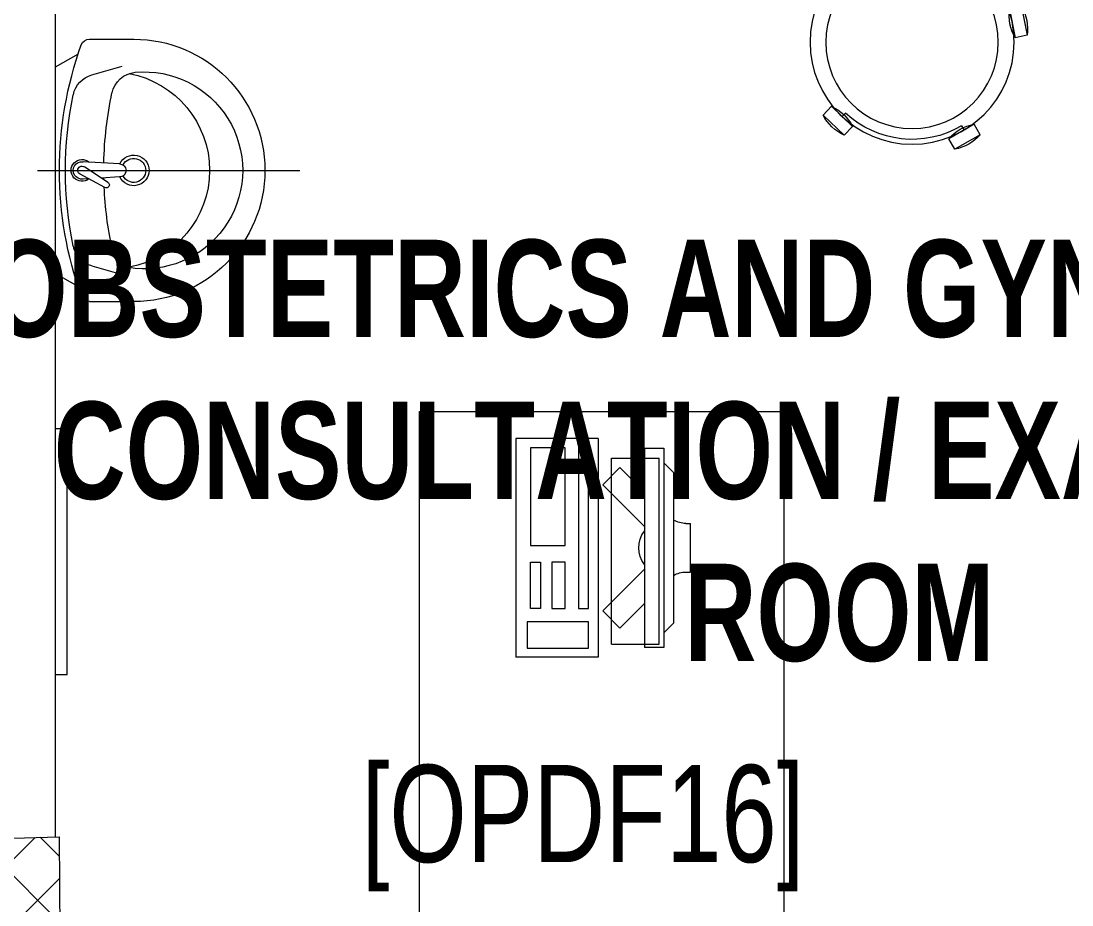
# Model space of a CAD drawing. Header units: millimetres. Extents: x -2143172 to 5255, y -610845 to 279739.
# Drawn here: x -1087027 to -1084864, y -587251 to -585432 of the extents above; entities that cross this region are included whole.
import ezdxf

# ---------------------------------------------------------------- set-up
doc = ezdxf.new("R2010")
doc.units = ezdxf.units.MM
doc.header["$LTSCALE"] = 30
doc.linetypes.add('HIDDEN', pattern=[9.525, 6.35, -3.175])
doc.layers.get('0').update_dxf_attribs({"lineweight": 5})
for name, color, linetype, lineweight in [('72_EGR_BASE_TEXT', 7, 'Continuous', 5), ('C-HYDR-CTCH', 6, 'Continuous', 5), ('Hatch', 252, 'Continuous', 5), ('LOADING', 163, 'Continuous', 5), ('SANIT', 250, 'Continuous', 5), ('Structure', 20, 'Continuous', 5), ('Walls', 32, 'Continuous', 5)]:
    doc.layers.add(name, color=color, linetype=linetype, lineweight=lineweight)
doc.styles.add('X3G_ENTITY_9EC9', font='swisscl.ttf', dxfattribs={"height": 0.2})
doc.styles.add('X3G_ENTITY_9F38', font='swisscl.ttf', dxfattribs={"height": 0.2})

# ---------------------------------------------------------------- blocks, each defined once
blk = doc.blocks.new('lav-manta 60')
at = {"layer": 'SANIT'}
for p, q in [((0, 0.04), (0, -0.56)), ((-0.2658, -0.0529), (-0.2358, 0)), ((-0.2358, 0), (0.2358, 0)), ((0.2658, -0.0529), (0.2358, 0)), ((-0.015, -0.1473), (-0.0199, -0.064)), ((0.0274, -0.121), (-0.0078, -0.0673)), ((0.0389, -0.1142), (0.0087, -0.0575)), ((0.0191, -0.077), (0.0199, -0.064)), ((-0.3, -0.0789), (-0.3, -0.18)), ((-0.2185, -0.0841), (-0.2383, -0.1537)), ((0.2185, -0.0841), (0.2383, -0.1537)), ((0.3, -0.0789), (0.3, -0.18)), ((0.015, -0.1473), (0.0174, -0.1057))]:
    blk.add_line(p, q, dxfattribs=at)
for centre, radius, start, end in [((0, -0.8557), 0.8457, 70.1771, 109.8229), ((0, -0.8696), 0.8457, 78.1914, 101.8086), ((-0.1608, -0.1006), 0.06, 101.8086, 164.0794), ((0, -0.0617), 0.025, 320.7474, 220.368), ((0, -0.0617), 0.02, 353.2671, 186.682), ((0.1608, -0.1006), 0.06, 15.9206, 78.1914), ((-0.28, -0.0789), 0.02, 109.8229, 180), ((0, -0.0617), 0.00966, 25.4127, 215.9577), ((0.28, -0.0789), 0.02, 0, 70.1771), ((0, -0.9572), 0.8457, 91.1572, 102.0883), ((0, -0.9572), 0.8457, 88.5486, 88.844), ((0.0332, -0.1176), 0.00666, 210.6852, 30.6852), ((0, -0.9572), 0.8457, 77.9117, 87.4274), ((-0.1645, -0.189), 0.06, 102.0883, 174.8142), ((0.1645, -0.189), 0.06, 5.1858, 77.9117), ((0, -0.18), 0.035, 115.3106, 64.6894), ((0, -0.18), 0.0275, 117.1496, 62.8504), ((0, -0.1473), 0.015, 180, 0), ((0, -0.18), 0.3, 180, 0), ((0, -0.2039), 0.2252, 174.8142, 5.1858), ((0, -0.1282), 0.2252, 190.6097, 349.3903)]:
    blk.add_arc(centre, radius, start, end, dxfattribs=at)
blk = doc.blocks.new('A$C47696aed')
at = {"layer": 'Hatch'}
h = blk.add_hatch(dxfattribs=at)
h.set_pattern_fill('ANSI37', color=256, scale=30)
h.paths.add_polyline_path([(50952.7, 21917.9), (50348.7, 21909.7), (50352.6, 21621.3), (50956.6, 21629.5)])
h.paths.add_polyline_path([(43791.9, 21910.1), (43208.4, 21904.7), (43188.5, 21613.3), (43772, 21618.7)])
h.paths.add_polyline_path([(29414.9, 21902.8), (28815.8, 21898.7), (28810.1, 21605.6), (29409.2, 21609.7)])
h.paths.add_polyline_path([(36600.2, 21904.9), (35999, 21897.4), (35990.7, 21611.8), (36591.9, 21619.3)])
h.paths.add_polyline_path([(22195.7, 21912), (21589.3, 21890.2), (21603.8, 21597.6), (22210.2, 21619.5)])
h.paths.add_polyline_path([(15459.1, 21901.7), (14237.2, 21925.6), (14230.7, 21629.5), (15452.7, 21605.5)])
h.paths.add_polyline_path([(15473.2, 14701.6), (14258.2, 14685.8), (14244.7, 14393.4), (15459.7, 14409.1)])
h.paths.add_polyline_path([(15447.1, 7508.4), (14244, 7492.4), (14238.3, 7199.4), (15441.4, 7215.3)])
h.paths.add_polyline_path([(15465.6, 309.7), (14269, 298.3), (14271.8, 3.8), (15468.5, 15.2)])
h.paths.add_polyline_path([(7830.6, 311.8), (7227.1, 308.1), (7237.7, 22.6), (7841.3, 26.3)])
h.paths.add_polyline_path([(7815.2, 7509.8), (7218.4, 7511.4), (7218.2, 7210.2), (7815.1, 7208.6)])
h.paths.add_polyline_path([(7825.1, 14699.4), (7205.8, 14700.6), (7195.2, 14397.6), (7814.5, 14396.4)])
h.paths.add_polyline_path([(7801.7, 21878.7), (7201.1, 21893.2), (7197.5, 21603.6), (7798.1, 21589.1)])
h.paths.add_polyline_path([(602.6, 21876.9), (0, 21899.6), (1.9, 21611.2), (604.5, 21588.5)])
h.paths.add_polyline_path([(610.4, 7498.6), (8.3, 7491.6), (11.7, 7200), (613.7, 7206.9)])
h.paths.add_polyline_path([(627.9, 303.9), (29.5, 302.9), (34.3, 2.3), (632.7, 3.3)])
h.paths.add_polyline_path([(22214.6, 317.2), (21608.9, 304.3), (21614.6, 3.1), (22220.3, 16)])
h.paths.add_polyline_path([(22208.1, 7509.7), (21613.7, 7492.1), (21615.8, 7195.5), (22210.2, 7213.1)])
h.paths.add_polyline_path([(22199.3, 14717.7), (21600.4, 14710), (21604.4, 14409.9), (22203.4, 14417.6)])
h.paths.add_polyline_path([(29399.7, 14702.4), (28797.7, 14707.1), (28802, 14415), (29403.9, 14410.3)])
h.paths.add_polyline_path([(29403.4, 7519.8), (28799.6, 7502.2), (28813, 7202.1), (29413.1, 7223.2)])
h.paths.add_polyline_path([(29419.5, 303.8), (28815.7, 310.4), (28813.3, 24.7), (29417.2, 18.1)])
h.paths.add_polyline_path([(36618, 314.2), (36020.7, 299.7), (36029.7, 0), (36627, 14.6)])
h.paths.add_polyline_path([(36610.7, 7502.6), (36009.5, 7504.5), (36010.6, 7207.3), (36611.9, 7205.4)])
h.paths.add_polyline_path([(36574.3, 14706.4), (35993.4, 14711.1), (36013.1, 14421.3), (36594, 14416.6)])
h.paths.add_polyline_path([(43777.6, 14705.7), (43180, 14719.4), (43182, 14427.5), (43779.6, 14413.8)])
h.paths.add_polyline_path([(43778.6, 7507.1), (43210.2, 7499.5), (43212, 7205.4), (43780.5, 7213)])
h.paths.add_polyline_path([(43815.7, 310), (43210.4, 307.3), (43211.8, 2.8), (43817, 5.4)])
h.paths.add_polyline_path([(50989.9, 309.5), (50401.9, 325.5), (50388.7, 18.3), (50976.7, 2.3)])
h.paths.add_polyline_path([(50974.1, 7508.9), (50370.9, 7510), (50368.9, 7213.4), (50972.2, 7212.3)])
at = {"layer": 'C-HYDR-CTCH', "color": 4, "flags": 128}
blk.add_lwpolyline([(22208.1, 7509.7), (22210.2, 7213.1), (21615.8, 7195.5), (21613.7, 7492.1), (22208.1, 7509.7)], dxfattribs=at)
blk = doc.blocks.new('ITCWLS1-P')
for p, q in [((-0.17, 0.45), (-0.17, 0)), ((-0.17, 0.45), (0, 0.45)), ((0, 0.45), (0, 0)), ((-0.2651, 0.43, 0), (-0.3051, 0.43, 0)), ((-0.3051, 0.43, 0), (-0.3051, 0.02, 0)), ((-0.2651, 0.43, 0), (-0.2651, 0.02, 0)), ((-0.1496, 0.4305), (-0.1291, 0.4305)), ((-0.1291, 0.4305), (-0.1291, 0.4089)), ((-0.3251, 0.38, 0), (-0.3051, 0.4, 0)), ((-0.3251, 0.38, 0), (-0.3251, 0.07, 0)), ((-0.3251, 0.07, 0), (-0.3051, 0.05, 0)), ((-0.3051, 0.02, 0), (-0.2651, 0.02, 0)), ((-0.17, 0), (0, 0))]:
    blk.add_line(p, q)
at = {"color": 8, "linetype": 'HIDDEN'}
for p, q in [((-0.197, 0.4094), (-0.295, 0.4094)), ((-0.295, 0.0264), (-0.295, 0.4094)), ((-0.197, 0.0264), (-0.197, 0.4094)), ((-0.197, 0.0264), (-0.295, 0.0264))]:
    blk.add_line(p, q, dxfattribs=at)
at = {"color": 1, "extrusion": (2.48281e-10, 3.18408e-10, -1)}
for p, q in [((-0.2651, 0.3395), (-0.2144, 0.3902)), ((-0.1791, 0.3548), (-0.2144, 0.3902)), ((-0.2651, 0.2688), (-0.1791, 0.3548))]:
    blk.add_line(p, q, dxfattribs=at)
at = {"color": 1}
for p, q in [((-0.3503, 0.275), (-0.3596, 0.275)), ((-0.3596, 0.175), (-0.3596, 0.275)), ((-0.3503, 0.175), (-0.3596, 0.175))]:
    blk.add_line(p, q, dxfattribs=at)
at = {"color": 1, "extrusion": (2.48281e-10, -3.18408e-10, -1)}
for p, q in [((-0.2651, 0.1812), (-0.1791, 0.0952)), ((-0.2651, 0.1105), (-0.2144, 0.0598)), ((-0.1791, 0.0952), (-0.2144, 0.0598))]:
    blk.add_line(p, q, dxfattribs=at)
blk.add_lwpolyline([(-0.1291, 0.4089), (-0.1291, 0.1), (-0.1496, 0.1), (-0.1496, 0.4305)])
for points in [[(-0.1019, 0.4305), (-0.0304, 0.4305), (-0.0304, 0.2294), (-0.1019, 0.2294)], [(-0.1019, 0.1954), (-0.0747, 0.1954), (-0.0747, 0.1), (-0.1019, 0.1)], [(-0.0304, 0.1954), (-0.0508, 0.1954), (-0.0508, 0.1), (-0.0304, 0.1)], [(-0.1496, 0.0727), (-0.0236, 0.0727), (-0.0236, 0.0182), (-0.1496, 0.0182)]]:
    blk.add_lwpolyline(points, close=True)
at = {"color": 250, "linetype": 'Continuous'}
for points in [[(-0.1496, 0.1), (-0.1496, 0.1), (-0.1496, 0.1), (-0.1496, 0.1), (-0.1496, 0.1), (-0.1496, 0.1), (-0.1496, 0.1), (-0.1496, 0.1), (-0.1496, 0.1)], [(-0.1496, 0.1), (-0.1496, 0.1), (-0.1496, 0.1), (-0.1496, 0.1), (-0.1496, 0.1), (-0.1496, 0.1), (-0.1496, 0.1), (-0.1496, 0.1), (-0.1496, 0.1), (-0.1496, 0.1), (-0.1496, 0.1), (-0.1496, 0.1), (-0.1496, 0.1), (-0.1496, 0.1), (-0.1496, 0.1), (-0.1496, 0.1), (-0.1496, 0.1), (-0.1496, 0.1)], [(-0.1496, 0.1), (-0.1496, 0.1), (-0.1496, 0.1), (-0.1496, 0.1), (-0.1496, 0.1), (-0.1496, 0.1), (-0.1496, 0.1), (-0.1496, 0.1), (-0.1496, 0.1), (-0.1496, 0.1)], [(-0.1496, 0.1), (-0.1496, 0.1), (-0.1496, 0.1), (-0.1496, 0.1), (-0.1496, 0.1), (-0.1496, 0.1), (-0.1496, 0.1)], [(-0.1496, 0.1), (-0.1496, 0.1), (-0.1496, 0.1), (-0.1496, 0.1), (-0.1496, 0.1), (-0.1496, 0.1), (-0.1496, 0.1), (-0.1496, 0.1), (-0.1496, 0.1), (-0.1496, 0.1)], [(-0.1496, 0.1), (-0.1496, 0.1), (-0.1496, 0.1), (-0.1496, 0.1), (-0.1496, 0.1), (-0.1496, 0.1), (-0.1496, 0.1), (-0.1496, 0.1), (-0.1496, 0.1), (-0.1496, 0.1), (-0.1496, 0.1), (-0.1496, 0.1), (-0.1496, 0.1), (-0.1496, 0.1), (-0.1496, 0.1)], [(-0.1496, 0.1), (-0.1496, 0.1), (-0.1496, 0.1), (-0.1496, 0.1), (-0.1496, 0.1), (-0.1496, 0.1), (-0.1496, 0.1), (-0.1496, 0.1), (-0.1496, 0.1), (-0.1496, 0.1)], [(-0.1496, 0.1), (-0.1496, 0.1), (-0.1496, 0.1), (-0.1496, 0.1), (-0.1496, 0.1), (-0.1496, 0.1), (-0.1496, 0.1), (-0.1496, 0.1), (-0.1496, 0.1), (-0.1496, 0.1)], [(-0.1496, 0.1), (-0.1496, 0.1), (-0.1496, 0.1), (-0.1496, 0.1), (-0.1496, 0.1), (-0.1496, 0.1), (-0.1496, 0.1), (-0.1496, 0.1), (-0.1496, 0.1), (-0.1496, 0.1), (-0.1496, 0.1), (-0.1496, 0.1), (-0.1496, 0.1), (-0.1496, 0.1), (-0.1496, 0.1), (-0.1496, 0.1), (-0.1496, 0.1), (-0.1496, 0.1), (-0.1496, 0.1), (-0.1496, 0.1), (-0.1496, 0.1), (-0.1496, 0.1), (-0.1496, 0.1), (-0.1496, 0.1), (-0.1496, 0.1), (-0.1496, 0.1), (-0.1496, 0.1), (-0.1496, 0.1), (-0.1496, 0.1), (-0.1496, 0.1), (-0.1496, 0.1), (-0.1496, 0.1), (-0.1496, 0.1), (-0.1496, 0.1), (-0.1496, 0.1), (-0.1496, 0.1), (-0.1496, 0.1), (-0.1496, 0.1), (-0.1496, 0.1), (-0.1496, 0.1), (-0.1496, 0.1), (-0.1496, 0.1), (-0.1496, 0.1), (-0.1496, 0.1), (-0.1496, 0.1), (-0.1496, 0.1), (-0.1496, 0.1), (-0.1496, 0.1), (-0.1496, 0.1), (-0.1496, 0.1), (-0.1496, 0.1), (-0.1496, 0.1), (-0.1496, 0.1), (-0.1496, 0.1)], [(-0.1496, 0.1), (-0.1496, 0.1), (-0.1496, 0.1), (-0.1496, 0.1), (-0.1496, 0.1), (-0.1496, 0.1), (-0.1496, 0.1), (-0.1496, 0.1), (-0.1496, 0.1), (-0.1496, 0.1), (-0.1496, 0.1), (-0.1496, 0.1), (-0.1496, 0.1), (-0.1496, 0.1), (-0.1496, 0.1), (-0.1496, 0.1), (-0.1496, 0.1), (-0.1496, 0.1), (-0.1496, 0.1), (-0.1496, 0.1), (-0.1496, 0.1), (-0.1496, 0.1), (-0.1496, 0.1), (-0.1496, 0.1), (-0.1496, 0.1), (-0.1496, 0.1), (-0.1496, 0.1), (-0.1496, 0.1), (-0.1496, 0.1), (-0.1496, 0.1), (-0.1496, 0.1), (-0.1496, 0.1), (-0.1496, 0.1), (-0.1496, 0.1), (-0.1496, 0.1), (-0.1496, 0.1), (-0.1496, 0.1), (-0.1496, 0.1), (-0.1496, 0.1), (-0.1496, 0.1), (-0.1496, 0.1), (-0.1496, 0.1), (-0.1496, 0.1), (-0.1496, 0.1), (-0.1496, 0.1), (-0.1496, 0.1), (-0.1496, 0.1), (-0.1496, 0.1), (-0.1496, 0.1), (-0.1496, 0.1), (-0.1496, 0.1), (-0.1496, 0.1), (-0.1496, 0.1), (-0.1496, 0.1), (-0.1496, 0.1), (-0.1496, 0.1), (-0.1496, 0.1), (-0.1496, 0.1), (-0.1496, 0.1), (-0.1496, 0.1), (-0.1496, 0.1), (-0.1496, 0.1), (-0.1496, 0.1), (-0.1496, 0.1), (-0.1496, 0.1), (-0.1496, 0.1), (-0.1496, 0.1), (-0.1496, 0.1), (-0.1496, 0.1), (-0.1496, 0.1), (-0.1496, 0.1), (-0.1496, 0.1), (-0.1496, 0.1), (-0.1496, 0.1), (-0.1496, 0.1), (-0.1496, 0.1), (-0.1496, 0.1), (-0.1496, 0.1), (-0.1496, 0.1), (-0.1496, 0.1), (-0.1496, 0.1), (-0.1496, 0.1), (-0.1496, 0.1), (-0.1496, 0.1), (-0.1496, 0.1), (-0.1496, 0.1), (-0.1496, 0.1), (-0.1496, 0.1), (-0.1496, 0.1)], [(-0.1496, 0.1), (-0.1496, 0.1), (-0.1496, 0.1), (-0.1496, 0.1), (-0.1496, 0.1), (-0.1496, 0.1), (-0.1496, 0.1), (-0.1496, 0.1), (-0.1496, 0.1), (-0.1496, 0.1), (-0.1496, 0.1), (-0.1496, 0.1)], [(-0.1496, 0.1), (-0.1496, 0.1), (-0.1496, 0.1), (-0.1496, 0.1), (-0.1496, 0.1), (-0.1496, 0.1), (-0.1496, 0.1)], [(-0.1496, 0.1), (-0.1496, 0.1), (-0.1496, 0.1), (-0.1496, 0.1), (-0.1496, 0.1), (-0.1496, 0.1), (-0.1496, 0.1), (-0.1496, 0.1), (-0.1496, 0.1), (-0.1496, 0.1), (-0.1496, 0.1), (-0.1496, 0.1), (-0.1496, 0.1), (-0.1496, 0.1), (-0.1496, 0.1), (-0.1496, 0.1), (-0.1496, 0.1)], [(-0.1496, 0.1), (-0.1496, 0.1), (-0.1496, 0.1), (-0.1496, 0.1), (-0.1496, 0.1), (-0.1496, 0.1), (-0.1496, 0.1), (-0.1496, 0.1), (-0.1496, 0.1), (-0.1496, 0.1), (-0.1496, 0.1), (-0.1496, 0.1), (-0.1496, 0.1), (-0.1496, 0.1), (-0.1496, 0.1), (-0.1496, 0.1), (-0.1496, 0.1), (-0.1496, 0.1), (-0.1496, 0.1), (-0.1496, 0.1), (-0.1496, 0.1), (-0.1496, 0.1), (-0.1496, 0.1), (-0.1496, 0.1), (-0.1496, 0.1), (-0.1496, 0.1), (-0.1496, 0.1), (-0.1496, 0.1), (-0.1496, 0.1), (-0.1496, 0.1), (-0.1496, 0.1), (-0.1496, 0.1), (-0.1496, 0.1), (-0.1496, 0.1), (-0.1496, 0.1), (-0.1496, 0.1), (-0.1496, 0.1), (-0.1496, 0.1), (-0.1496, 0.1), (-0.1496, 0.1), (-0.1496, 0.1), (-0.1496, 0.1), (-0.1496, 0.1), (-0.1496, 0.1), (-0.1496, 0.1), (-0.1496, 0.1), (-0.1496, 0.1), (-0.1496, 0.1), (-0.1496, 0.1), (-0.1496, 0.1), (-0.1496, 0.1), (-0.1496, 0.1), (-0.1496, 0.1), (-0.1496, 0.1), (-0.1496, 0.1), (-0.1496, 0.1), (-0.1496, 0.1), (-0.1496, 0.1), (-0.1496, 0.1), (-0.1496, 0.1), (-0.1496, 0.1), (-0.1496, 0.1), (-0.1496, 0.1), (-0.1496, 0.1), (-0.1496, 0.1), (-0.1496, 0.1), (-0.1496, 0.1), (-0.1496, 0.1), (-0.1496, 0.1), (-0.1496, 0.1), (-0.1496, 0.1), (-0.1496, 0.1), (-0.1496, 0.1), (-0.1496, 0.1), (-0.1496, 0.1), (-0.1496, 0.1), (-0.1496, 0.1), (-0.1496, 0.1), (-0.1496, 0.1), (-0.1496, 0.1), (-0.1496, 0.1), (-0.1496, 0.1), (-0.1496, 0.1), (-0.1496, 0.1), (-0.1496, 0.1), (-0.1496, 0.1), (-0.1496, 0.1), (-0.1496, 0.1), (-0.1496, 0.1), (-0.1496, 0.1), (-0.1496, 0.1), (-0.1496, 0.1), (-0.1496, 0.1), (-0.1496, 0.1), (-0.1496, 0.1), (-0.1496, 0.1), (-0.1496, 0.1), (-0.1496, 0.1), (-0.1496, 0.1), (-0.1496, 0.1), (-0.1496, 0.1), (-0.1496, 0.1), (-0.1496, 0.1), (-0.1496, 0.1), (-0.1496, 0.1), (-0.1496, 0.1), (-0.1496, 0.1), (-0.1496, 0.1), (-0.1496, 0.1), (-0.1496, 0.1), (-0.1496, 0.1)], [(-0.1496, 0.1), (-0.1496, 0.1), (-0.1496, 0.1), (-0.1496, 0.1), (-0.1496, 0.1), (-0.1496, 0.1), (-0.1496, 0.1), (-0.1496, 0.1)]]:
    blk.add_lwpolyline(points, dxfattribs=at)
for points in [[(-0.1496, 0.1), (-0.1496, 0.1), (-0.1496, 0.1), (-0.1496, 0.1), (-0.1496, 0.1), (-0.1496, 0.1), (-0.1496, 0.1), (-0.1496, 0.1), (-0.1496, 0.1), (-0.1496, 0.1), (-0.1496, 0.1), (-0.1496, 0.1), (-0.1496, 0.1), (-0.1496, 0.1), (-0.1496, 0.1), (-0.1496, 0.1), (-0.1496, 0.1), (-0.1496, 0.1), (-0.1496, 0.1), (-0.1496, 0.1), (-0.1496, 0.1), (-0.1496, 0.1), (-0.1496, 0.1), (-0.1496, 0.1), (-0.1496, 0.1), (-0.1496, 0.1), (-0.1496, 0.1), (-0.1496, 0.1), (-0.1496, 0.1), (-0.1496, 0.1), (-0.1496, 0.1), (-0.1496, 0.1), (-0.1496, 0.1), (-0.1496, 0.1), (-0.1496, 0.1), (-0.1496, 0.1), (-0.1496, 0.1), (-0.1496, 0.1), (-0.1496, 0.1), (-0.1496, 0.1), (-0.1496, 0.1), (-0.1496, 0.1), (-0.1496, 0.1), (-0.1496, 0.1), (-0.1496, 0.1), (-0.1496, 0.1), (-0.1496, 0.1), (-0.1496, 0.1), (-0.1496, 0.1), (-0.1496, 0.1), (-0.1496, 0.1), (-0.1496, 0.1), (-0.1496, 0.1), (-0.1496, 0.1), (-0.1496, 0.1), (-0.1496, 0.1), (-0.1496, 0.1), (-0.1496, 0.1), (-0.1496, 0.1), (-0.1496, 0.1), (-0.1496, 0.1), (-0.1496, 0.1), (-0.1496, 0.1), (-0.1496, 0.1), (-0.1496, 0.1), (-0.1496, 0.1), (-0.1496, 0.1), (-0.1496, 0.1), (-0.1496, 0.1), (-0.1496, 0.1), (-0.1496, 0.1), (-0.1496, 0.1), (-0.1496, 0.1), (-0.1496, 0.1), (-0.1496, 0.1), (-0.1496, 0.1), (-0.1496, 0.1), (-0.1496, 0.1), (-0.1496, 0.1), (-0.1496, 0.1), (-0.1496, 0.1), (-0.1496, 0.1), (-0.1496, 0.1), (-0.1496, 0.1), (-0.1496, 0.1), (-0.1496, 0.1), (-0.1496, 0.1), (-0.1496, 0.1), (-0.1496, 0.1), (-0.1496, 0.1), (-0.1496, 0.1), (-0.1496, 0.1), (-0.1496, 0.1), (-0.1496, 0.1), (-0.1496, 0.1), (-0.1496, 0.1), (-0.1496, 0.1), (-0.1496, 0.1), (-0.1496, 0.1), (-0.1496, 0.1), (-0.1496, 0.1), (-0.1496, 0.1), (-0.1496, 0.1), (-0.1496, 0.1), (-0.1496, 0.1), (-0.1496, 0.1), (-0.1496, 0.1), (-0.1496, 0.1), (-0.1496, 0.1), (-0.1496, 0.1), (-0.1496, 0.1), (-0.1496, 0.1), (-0.1496, 0.1), (-0.1496, 0.1), (-0.1496, 0.1), (-0.1496, 0.1), (-0.1496, 0.1), (-0.1496, 0.1), (-0.1496, 0.1), (-0.1496, 0.1), (-0.1496, 0.1), (-0.1496, 0.1), (-0.1496, 0.1), (-0.1496, 0.1), (-0.1496, 0.1), (-0.1496, 0.1), (-0.1496, 0.1), (-0.1496, 0.1), (-0.1496, 0.1), (-0.1496, 0.1), (-0.1496, 0.1), (-0.1496, 0.1), (-0.1496, 0.1), (-0.1496, 0.1), (-0.1496, 0.1), (-0.1496, 0.1), (-0.1496, 0.1), (-0.1496, 0.1), (-0.1496, 0.1), (-0.1496, 0.1), (-0.1496, 0.1), (-0.1496, 0.1), (-0.1496, 0.1), (-0.1496, 0.1), (-0.1496, 0.1), (-0.1496, 0.1), (-0.1496, 0.1), (-0.1496, 0.1), (-0.1496, 0.1), (-0.1496, 0.1), (-0.1496, 0.1), (-0.1496, 0.1), (-0.1496, 0.1), (-0.1496, 0.1), (-0.1496, 0.1), (-0.1496, 0.1), (-0.1496, 0.1), (-0.1496, 0.1), (-0.1496, 0.1), (-0.1496, 0.1), (-0.1496, 0.1), (-0.1496, 0.1), (-0.1496, 0.1), (-0.1496, 0.1), (-0.1496, 0.1), (-0.1496, 0.1), (-0.1496, 0.1), (-0.1496, 0.1), (-0.1496, 0.1), (-0.1496, 0.1), (-0.1496, 0.1), (-0.1496, 0.1), (-0.1496, 0.1), (-0.1496, 0.1), (-0.1496, 0.1), (-0.1496, 0.1), (-0.1496, 0.1), (-0.1496, 0.1), (-0.1496, 0.1), (-0.1496, 0.1), (-0.1496, 0.1), (-0.1496, 0.1), (-0.1496, 0.1), (-0.1496, 0.1), (-0.1496, 0.1), (-0.1496, 0.1), (-0.1496, 0.1), (-0.1496, 0.1), (-0.1496, 0.1), (-0.1496, 0.1), (-0.1496, 0.1), (-0.1496, 0.1), (-0.1496, 0.1), (-0.1496, 0.1), (-0.1496, 0.1), (-0.1496, 0.1), (-0.1496, 0.1), (-0.1496, 0.1), (-0.1496, 0.1), (-0.1496, 0.1), (-0.1496, 0.1), (-0.1496, 0.1), (-0.1496, 0.1), (-0.1496, 0.1), (-0.1496, 0.1), (-0.1496, 0.1), (-0.1496, 0.1), (-0.1496, 0.1), (-0.1496, 0.1), (-0.1496, 0.1), (-0.1496, 0.1), (-0.1496, 0.1), (-0.1496, 0.1), (-0.1496, 0.1), (-0.1496, 0.1), (-0.1496, 0.1), (-0.1496, 0.1), (-0.1496, 0.1), (-0.1496, 0.1), (-0.1496, 0.1), (-0.1496, 0.1), (-0.1496, 0.1), (-0.1496, 0.1), (-0.1496, 0.1), (-0.1496, 0.1), (-0.1496, 0.1), (-0.1496, 0.1), (-0.1496, 0.1), (-0.1496, 0.1), (-0.1496, 0.1), (-0.1496, 0.1), (-0.1496, 0.1), (-0.1496, 0.1), (-0.1496, 0.1), (-0.1496, 0.1), (-0.1496, 0.1), (-0.1496, 0.1), (-0.1496, 0.1), (-0.1496, 0.1), (-0.1496, 0.1), (-0.1496, 0.1), (-0.1496, 0.1), (-0.1496, 0.1), (-0.1496, 0.1), (-0.1496, 0.1), (-0.1496, 0.1), (-0.1496, 0.1), (-0.1496, 0.1), (-0.1496, 0.1), (-0.1496, 0.1), (-0.1496, 0.1), (-0.1496, 0.1), (-0.1496, 0.1), (-0.1496, 0.1), (-0.1496, 0.1), (-0.1496, 0.1), (-0.1496, 0.1), (-0.1496, 0.1), (-0.1496, 0.1), (-0.1496, 0.1), (-0.1496, 0.1), (-0.1496, 0.1), (-0.1496, 0.1), (-0.1496, 0.1), (-0.1496, 0.1), (-0.1496, 0.1), (-0.1496, 0.1), (-0.1496, 0.1), (-0.1496, 0.1), (-0.1496, 0.1), (-0.1496, 0.1), (-0.1496, 0.1), (-0.1496, 0.1), (-0.1496, 0.1), (-0.1496, 0.1), (-0.1496, 0.1), (-0.1496, 0.1)], [(-0.1496, 0.1), (-0.1496, 0.1), (-0.1496, 0.1), (-0.1496, 0.1), (-0.1496, 0.1), (-0.1496, 0.1), (-0.1496, 0.1), (-0.1496, 0.1), (-0.1496, 0.1), (-0.1496, 0.1), (-0.1496, 0.1), (-0.1496, 0.1), (-0.1496, 0.1), (-0.1496, 0.1), (-0.1496, 0.1), (-0.1496, 0.1), (-0.1496, 0.1), (-0.1496, 0.1), (-0.1496, 0.1), (-0.1496, 0.1), (-0.1496, 0.1), (-0.1496, 0.1), (-0.1496, 0.1), (-0.1496, 0.1), (-0.1496, 0.1), (-0.1496, 0.1), (-0.1496, 0.1), (-0.1496, 0.1), (-0.1496, 0.1), (-0.1496, 0.1), (-0.1496, 0.1), (-0.1496, 0.1), (-0.1496, 0.1), (-0.1496, 0.1), (-0.1496, 0.1), (-0.1496, 0.1), (-0.1496, 0.1), (-0.1496, 0.1), (-0.1496, 0.1), (-0.1496, 0.1), (-0.1496, 0.1), (-0.1496, 0.1), (-0.1496, 0.1), (-0.1496, 0.1), (-0.1496, 0.1), (-0.1496, 0.1), (-0.1496, 0.1), (-0.1496, 0.1), (-0.1496, 0.1), (-0.1496, 0.1), (-0.1496, 0.1), (-0.1496, 0.1), (-0.1496, 0.1), (-0.1496, 0.1), (-0.1496, 0.1), (-0.1496, 0.1), (-0.1496, 0.1), (-0.1496, 0.1), (-0.1496, 0.1), (-0.1496, 0.1), (-0.1496, 0.1), (-0.1496, 0.1), (-0.1496, 0.1), (-0.1496, 0.1), (-0.1496, 0.1), (-0.1496, 0.1), (-0.1496, 0.1), (-0.1496, 0.1), (-0.1496, 0.1), (-0.1496, 0.1), (-0.1496, 0.1), (-0.1496, 0.1), (-0.1496, 0.1), (-0.1496, 0.1), (-0.1496, 0.1), (-0.1496, 0.1), (-0.1496, 0.1), (-0.1496, 0.1), (-0.1496, 0.1), (-0.1496, 0.1), (-0.1496, 0.1), (-0.1496, 0.1), (-0.1496, 0.1), (-0.1496, 0.1), (-0.1496, 0.1), (-0.1496, 0.1), (-0.1496, 0.1), (-0.1496, 0.1), (-0.1496, 0.1), (-0.1496, 0.1), (-0.1496, 0.1), (-0.1496, 0.1), (-0.1496, 0.1), (-0.1496, 0.1), (-0.1496, 0.1), (-0.1496, 0.1), (-0.1496, 0.1), (-0.1496, 0.1), (-0.1496, 0.1), (-0.1496, 0.1), (-0.1496, 0.1), (-0.1496, 0.1), (-0.1496, 0.1), (-0.1496, 0.1), (-0.1496, 0.1), (-0.1496, 0.1), (-0.1496, 0.1), (-0.1496, 0.1), (-0.1496, 0.1), (-0.1496, 0.1), (-0.1496, 0.1), (-0.1496, 0.1), (-0.1496, 0.1), (-0.1496, 0.1), (-0.1496, 0.1), (-0.1496, 0.1), (-0.1496, 0.1), (-0.1496, 0.1), (-0.1496, 0.1), (-0.1496, 0.1), (-0.1496, 0.1), (-0.1496, 0.1), (-0.1496, 0.1), (-0.1496, 0.1), (-0.1496, 0.1), (-0.1496, 0.1), (-0.1496, 0.1), (-0.1496, 0.1), (-0.1496, 0.1), (-0.1496, 0.1), (-0.1496, 0.1), (-0.1496, 0.1), (-0.1496, 0.1), (-0.1496, 0.1), (-0.1496, 0.1), (-0.1496, 0.1), (-0.1496, 0.1), (-0.1496, 0.1), (-0.1496, 0.1), (-0.1496, 0.1), (-0.1496, 0.1), (-0.1496, 0.1), (-0.1496, 0.1), (-0.1496, 0.1), (-0.1496, 0.1), (-0.1496, 0.1), (-0.1496, 0.1), (-0.1496, 0.1), (-0.1496, 0.1), (-0.1496, 0.1), (-0.1496, 0.1), (-0.1496, 0.1), (-0.1496, 0.1), (-0.1496, 0.1), (-0.1496, 0.1), (-0.1496, 0.1), (-0.1496, 0.1), (-0.1496, 0.1), (-0.1496, 0.1), (-0.1496, 0.1), (-0.1496, 0.1), (-0.1496, 0.1), (-0.1496, 0.1), (-0.1496, 0.1), (-0.1496, 0.1), (-0.1496, 0.1), (-0.1496, 0.1), (-0.1496, 0.1), (-0.1496, 0.1), (-0.1496, 0.1), (-0.1496, 0.1), (-0.1496, 0.1), (-0.1496, 0.1), (-0.1496, 0.1), (-0.1496, 0.1), (-0.1496, 0.1), (-0.1496, 0.1), (-0.1496, 0.1), (-0.1496, 0.1), (-0.1496, 0.1), (-0.1496, 0.1), (-0.1496, 0.1), (-0.1496, 0.1), (-0.1496, 0.1), (-0.1496, 0.1), (-0.1496, 0.1), (-0.1496, 0.1), (-0.1496, 0.1), (-0.1496, 0.1), (-0.1496, 0.1), (-0.1496, 0.1), (-0.1496, 0.1), (-0.1496, 0.1), (-0.1496, 0.1), (-0.1496, 0.1), (-0.1496, 0.1), (-0.1496, 0.1), (-0.1496, 0.1), (-0.1496, 0.1), (-0.1496, 0.1), (-0.1496, 0.1), (-0.1496, 0.1), (-0.1496, 0.1), (-0.1496, 0.1), (-0.1496, 0.1), (-0.1496, 0.1), (-0.1496, 0.1), (-0.1496, 0.1), (-0.1496, 0.1), (-0.1496, 0.1), (-0.1496, 0.1), (-0.1496, 0.1), (-0.1496, 0.1), (-0.1496, 0.1)], [(-0.1496, 0.1), (-0.1496, 0.1), (-0.1496, 0.1), (-0.1496, 0.1), (-0.1496, 0.1), (-0.1496, 0.1), (-0.1496, 0.1), (-0.1496, 0.1), (-0.1496, 0.1), (-0.1496, 0.1), (-0.1496, 0.1), (-0.1496, 0.1), (-0.1496, 0.1), (-0.1496, 0.1), (-0.1496, 0.1), (-0.1496, 0.1), (-0.1496, 0.1), (-0.1496, 0.1), (-0.1496, 0.1), (-0.1496, 0.1), (-0.1496, 0.1), (-0.1496, 0.1), (-0.1496, 0.1), (-0.1496, 0.1), (-0.1496, 0.1), (-0.1496, 0.1), (-0.1496, 0.1), (-0.1496, 0.1), (-0.1496, 0.1), (-0.1496, 0.1), (-0.1496, 0.1), (-0.1496, 0.1), (-0.1496, 0.1), (-0.1496, 0.1), (-0.1496, 0.1), (-0.1496, 0.1), (-0.1496, 0.1), (-0.1496, 0.1), (-0.1496, 0.1), (-0.1496, 0.1), (-0.1496, 0.1), (-0.1496, 0.1), (-0.1496, 0.1), (-0.1496, 0.1), (-0.1496, 0.1), (-0.1496, 0.1), (-0.1496, 0.1), (-0.1496, 0.1), (-0.1496, 0.1), (-0.1496, 0.1), (-0.1496, 0.1), (-0.1496, 0.1), (-0.1496, 0.1), (-0.1496, 0.1), (-0.1496, 0.1), (-0.1496, 0.1), (-0.1496, 0.1), (-0.1496, 0.1), (-0.1496, 0.1), (-0.1496, 0.1), (-0.1496, 0.1), (-0.1496, 0.1), (-0.1496, 0.1), (-0.1496, 0.1), (-0.1496, 0.1), (-0.1496, 0.1), (-0.1496, 0.1), (-0.1496, 0.1), (-0.1496, 0.1), (-0.1496, 0.1), (-0.1496, 0.1), (-0.1496, 0.1), (-0.1496, 0.1), (-0.1496, 0.1), (-0.1496, 0.1), (-0.1496, 0.1), (-0.1496, 0.1), (-0.1496, 0.1), (-0.1496, 0.1), (-0.1496, 0.1), (-0.1496, 0.1), (-0.1496, 0.1), (-0.1496, 0.1), (-0.1496, 0.1), (-0.1496, 0.1), (-0.1496, 0.1), (-0.1496, 0.1), (-0.1496, 0.1), (-0.1496, 0.1), (-0.1496, 0.1), (-0.1496, 0.1), (-0.1496, 0.1), (-0.1496, 0.1), (-0.1496, 0.1), (-0.1496, 0.1), (-0.1496, 0.1), (-0.1496, 0.1), (-0.1496, 0.1), (-0.1496, 0.1), (-0.1496, 0.1), (-0.1496, 0.1), (-0.1496, 0.1), (-0.1496, 0.1), (-0.1496, 0.1), (-0.1496, 0.1), (-0.1496, 0.1), (-0.1496, 0.1), (-0.1496, 0.1), (-0.1496, 0.1), (-0.1496, 0.1), (-0.1496, 0.1), (-0.1496, 0.1), (-0.1496, 0.1), (-0.1496, 0.1), (-0.1496, 0.1), (-0.1496, 0.1), (-0.1496, 0.1), (-0.1496, 0.1), (-0.1496, 0.1), (-0.1496, 0.1), (-0.1496, 0.1), (-0.1496, 0.1), (-0.1496, 0.1), (-0.1496, 0.1), (-0.1496, 0.1), (-0.1496, 0.1), (-0.1496, 0.1), (-0.1496, 0.1), (-0.1496, 0.1), (-0.1496, 0.1), (-0.1496, 0.1), (-0.1496, 0.1), (-0.1496, 0.1), (-0.1496, 0.1), (-0.1496, 0.1), (-0.1496, 0.1), (-0.1496, 0.1), (-0.1496, 0.1), (-0.1496, 0.1), (-0.1496, 0.1), (-0.1496, 0.1), (-0.1496, 0.1), (-0.1496, 0.1), (-0.1496, 0.1), (-0.1496, 0.1), (-0.1496, 0.1), (-0.1496, 0.1), (-0.1496, 0.1), (-0.1496, 0.1), (-0.1496, 0.1), (-0.1496, 0.1), (-0.1496, 0.1), (-0.1496, 0.1), (-0.1496, 0.1), (-0.1496, 0.1), (-0.1496, 0.1), (-0.1496, 0.1), (-0.1496, 0.1), (-0.1496, 0.1), (-0.1496, 0.1), (-0.1496, 0.1), (-0.1496, 0.1), (-0.1496, 0.1), (-0.1496, 0.1), (-0.1496, 0.1), (-0.1496, 0.1), (-0.1496, 0.1), (-0.1496, 0.1), (-0.1496, 0.1), (-0.1496, 0.1), (-0.1496, 0.1), (-0.1496, 0.1), (-0.1496, 0.1), (-0.1496, 0.1), (-0.1496, 0.1), (-0.1496, 0.1), (-0.1496, 0.1), (-0.1496, 0.1), (-0.1496, 0.1), (-0.1496, 0.1), (-0.1496, 0.1), (-0.1496, 0.1), (-0.1496, 0.1), (-0.1496, 0.1), (-0.1496, 0.1), (-0.1496, 0.1), (-0.1496, 0.1), (-0.1496, 0.1), (-0.1496, 0.1), (-0.1496, 0.1), (-0.1496, 0.1), (-0.1496, 0.1), (-0.1496, 0.1), (-0.1496, 0.1), (-0.1496, 0.1), (-0.1496, 0.1), (-0.1496, 0.1), (-0.1496, 0.1), (-0.1496, 0.1), (-0.1496, 0.1), (-0.1496, 0.1), (-0.1496, 0.1), (-0.1496, 0.1), (-0.1496, 0.1), (-0.1496, 0.1), (-0.1496, 0.1), (-0.1496, 0.1), (-0.1496, 0.1), (-0.1496, 0.1), (-0.1496, 0.1), (-0.1496, 0.1), (-0.1496, 0.1), (-0.1496, 0.1), (-0.1496, 0.1), (-0.1496, 0.1), (-0.1496, 0.1), (-0.1496, 0.1), (-0.1496, 0.1), (-0.1496, 0.1)]]:
    blk.add_lwpolyline(points, close=True, dxfattribs=at)
at = {"color": 1}
for centre, radius, start, end in [((-0.3503, 0.325), 0.05, 270, 300.3093), ((-0.3089, 0.225), 0.0556, 321.9431, 38.0569), ((-0.3503, 0.125), 0.05, 59.6907, 90)]:
    blk.add_arc(centre, radius, start, end, dxfattribs=at)
blk = doc.blocks.new('HF10037B-P')
at = {"color": 0}
for p, q in [((0.2459, 0.134), (0.1859, 0.134)), ((0.1859, 0.134), (0.1859, 0.109)), ((0.2459, 0.134), (0.2459, 0.109)), ((0.2459, 0.109), (0.1859, 0.109)), ((0, 0), (-0.0142, -0.0583)), ((0, 0), (0.0243, -0.0059)), ((0.0243, -0.0059), (0.01, -0.0642)), ((0.4071, -0.0094), (0.431, -0.0018)), ((0.4071, -0.0094), (0.4255, -0.0665)), ((0.431, -0.0018), (0.4493, -0.0589)), ((0.4069, -0.0417), (0.4165, -0.0387)), ((-0.0142, -0.0583), (0.01, -0.0642)), ((0.4255, -0.0665), (0.4493, -0.0589)), ((0.0524, -0.2725), (0.0674, -0.2525)), ((0.0674, -0.2525), (0.1154, -0.2885)), ((0.3125, -0.2897), (0.362, -0.2558)), ((0.3761, -0.2764), (0.362, -0.2558)), ((0.0524, -0.2725), (0.1004, -0.3085)), ((0.3266, -0.3103), (0.3761, -0.2764)), ((0.3267, -0.268), (0.3323, -0.2763)), ((0.1004, -0.3085), (0.1154, -0.2885)), ((0.3266, -0.3103), (0.3125, -0.2897))]:
    blk.add_line(p, q, dxfattribs=at)
for radius in [0.21, 0.1775]:
    blk.add_circle((0.2161, -0.1014), radius, dxfattribs=at)
for centre, radius, start, end in [((0.2159, 0.0465), 0.0925, 71.0754, 108.9246), ((0.2159, 0.1965), 0.0925, 251.0754, 288.9246), ((0.0779, -0.0499), 0.0925, 147.3419, 185.1912), ((-0.0678, -0.0143), 0.0925, 327.3419, 5.1912), ((0.4996, -0.0113), 0.0925, 178.8412, 216.6904), ((0.3568, -0.057), 0.0925, 358.8412, 36.6904), ((0.2161, -0.1014), 0.2, 303.6037, 17.3657), ((0.0389, -0.3404), 0.0925, 34.1875, 72.0368), ((0.3867, -0.3449), 0.0925, 105.5121, 143.3614), ((0.1289, -0.2205), 0.0925, 214.1875, 252.0368), ((0.3019, -0.2212), 0.0925, 285.5121, 323.3614)]:
    blk.add_arc(centre, radius, start, end, dxfattribs=at)

msp = doc.modelspace()

# ---------------------------------------------------------------- linework, layer by layer
at = {"layer": 'LOADING', "elevation": 0.1}
msp.add_lwpolyline([(-1086207, -586235.6), (-1085457, -586235.6), (-1085457, -587735.6), (-1086207, -587735.6)], close=True, dxfattribs=at)
msp.add_lwpolyline([(-1086957, -586777), (-1086932, -586777), (-1086932, -586271), (-1086957, -586271), (-1086957, -586777)], dxfattribs=at)
at = {"layer": 'Walls'}
msp.add_line((-1086957, -584368.1, 0.2), (-1086957, -587110.9, 0.2), dxfattribs=at)

# ---------------------------------------------------------------- block references
at = {"layer": 'LOADING', "extrusion": (-1.16581e-09, -2.75759e-10, -1), "xscale": 999.9999999999997, "yscale": 999.9999999999997, "zscale": 999.9999999999997, "rotation": 295.7813125359262}
msp.add_blockref('HF10037B-P', (1085190.4, -585237, -0.1), dxfattribs=at)
at = {"layer": 'LOADING', "extrusion": (-8.01373e-06, 1.9399e-16, 1), "xscale": -1000.00000000001, "yscale": 1000.000000000011, "zscale": 1000.00000000001}
msp.add_blockref('ITCWLS1-P', (-1086008.9, -586741, 8.8), dxfattribs=at)
at = {"layer": 'SANIT', "xscale": -900.000000000201, "yscale": 900.000000000201, "zscale": 900.000000000201, "rotation": 90}
msp.add_blockref('lav-manta 60', (-1086957, -585739.5, 0.2), dxfattribs=at)
at = {"layer": 'Structure', "color": 3}
msp.add_blockref('A$C47696aed', (-1109156.4, -594620.4, 0.2), dxfattribs=at)

# ---------------------------------------------------------------- texts
at = {"layer": '72_EGR_BASE_TEXT', "insert": (-1085342.5, -585882.2, 0.2), "char_height": 200, "width": 3714.666, "attachment_point": 2, "style": 'X3G_ENTITY_9EC9'}
msp.add_mtext('{\\fSwis721 LtCn BT|b1|i0|c0|p34;OBSTETRICS AND GYNAECOLOGY CONSULTATION / EXAMINATION ROOM}', dxfattribs=at)
at = {"layer": '72_EGR_BASE_TEXT', "insert": (-1085870.3, -586962.9, 0.2), "char_height": 200, "attachment_point": 2, "style": 'X3G_ENTITY_9F38'}
msp.add_mtext('[OPDF16]', dxfattribs=at)

doc.saveas('drawing.dxf')
